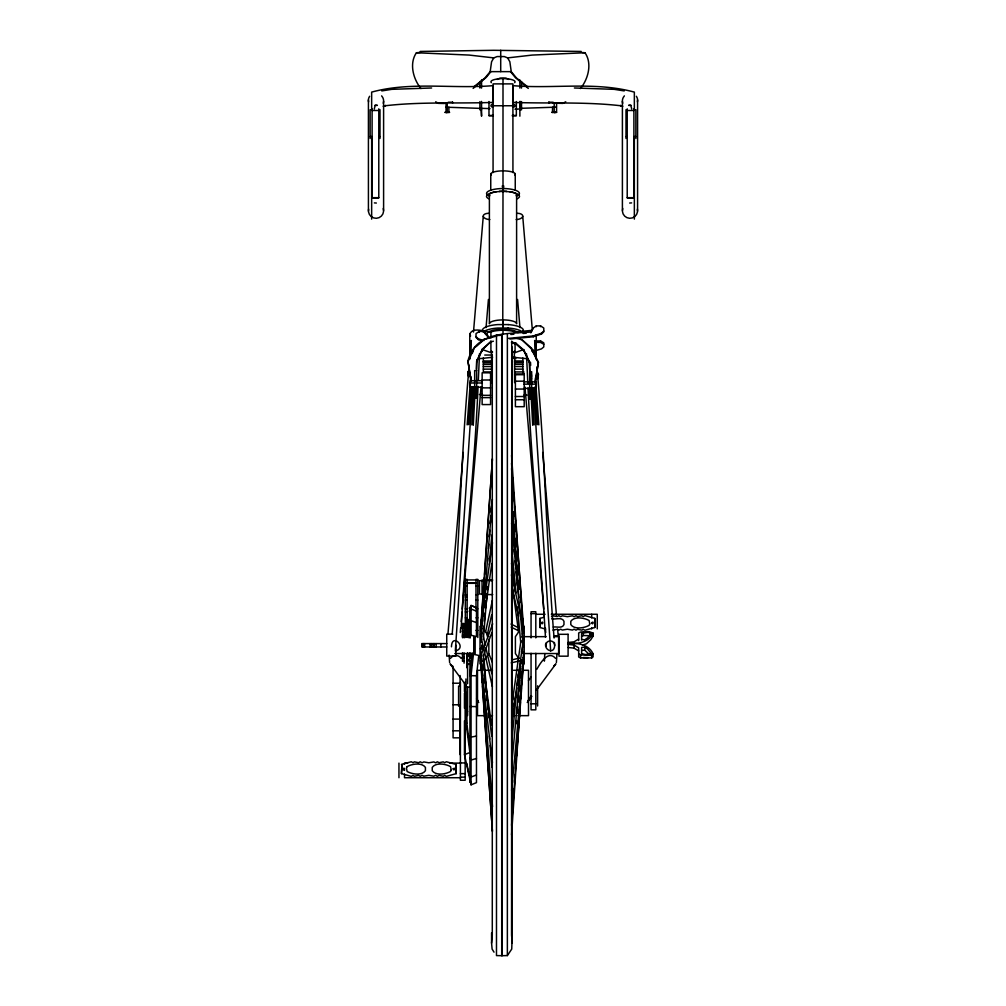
<?xml version="1.0" encoding="UTF-8"?>
<svg xmlns="http://www.w3.org/2000/svg" width="1006" height="1006" viewBox="0 0 1006 1006"><rect width="100%" height="100%" fill="white"/><g stroke="black" fill="none" stroke-linecap="round" stroke-linejoin="round"><path stroke-width="1.5" d="M469.94 637.15L471.097 635.239L476.467 636.572L476.467 607.712L471.097 605.486L469.94 608.24L470.028 611.208L469.148 611.208M470.192 626.549L470.192 624.676M469.148 608.19L470.028 608.19L470.192 616.942L469.94 608.265L471.097 605.524L476.467 607.75M516.606 194.862L516.606 323.769A13.443 3.848 0 0 0 512.62 321.04A13.656 3.911 0 0 0 493.38 321.04A13.443 3.848 0 0 0 489.394 323.769L489.394 194.862M503.755 185.959L503.075 191.417L499.353 191.555M535.519 353.446L535.984 343.851L536.211 358.564L536.236 335.589M512.708 102.411L512.884 87.22M503 191.203L502.761 329.327L507.074 329.465M478.051 386.392C474.694 467.136 465.338 547.503 461.188 628.222M478.328 380.155L479.522 353.622M546.082 646.091C545.089 638.596 556.393 639.715 554.545 646.82C553.237 654.566 543.567 649.423 545.868 643.111M473.26 425.312L475.297 387.763M476.328 368.988L476.831 359.595M471.801 424.859L474.027 387.31M472.644 387.084L455.341 650.957C467.865 648.053 451.832 632.032 451.455 646.82M472.82 351.346L470.783 351.484L470.318 340.808L469.764 358.476L470.016 343.851L470.481 353.446M544.812 653.611L544.334 661.093L544.447 659.647M556.984 653.573L556.381 662.577M480.78 630.837L484.376 577.633M484.59 574.501L492.424 458.711M489.394 537.166L489.608 534.035M490.35 523.082L490.551 519.951M491.079 512.129L491.506 505.867M517.411 712.864L517.612 709.746M518.14 701.937L518.555 695.687M518.857 690.996L519.586 680.069M519.8 676.937L520.53 665.997M520.731 662.879L520.945 659.76M511.564 834.93L520.391 702.138M520.605 699.007L521.334 688.079M521.636 683.388L522.265 674.02M522.579 669.33L522.994 663.08M468.645 424.633L471.261 387.096M480.793 626.675L492.387 459.729M487.608 561.31L487.822 558.192M488.476 548.836L488.803 544.145M489.344 536.349L489.771 530.112M490.211 523.862L490.752 516.065M491.079 511.388L491.72 502.019M512.243 782.995L512.469 779.876M516.367 723.679L516.581 720.548M517.122 712.751L517.562 706.501M517.889 701.823L520.819 659.672M511.576 825.373L523.61 652.077L521.36 651.863M452.235 633.554C459.667 544.259 460.798 454.586 469.249 365.392M467.149 424.859L470.758 376.433M472.506 352.993L472.745 349.874M483.647 630.599L483.999 625.933M484.351 621.255L484.93 613.459M485.395 607.222L485.86 600.984M518.404 701.107L518.643 697.975M519.234 690.154L519.586 685.463M520.177 677.642L520.643 671.392M512.519 809.176L512.871 804.486M513.588 795.105L514.053 788.842M514.531 782.593L515.122 774.771M515.588 768.509L516.304 759.128M516.531 755.996L523.61 662.137A1.647 0.78 5.8 0 1 523.46 662.464L522.479 662.728M480.83 642.457L492.387 499.265M483.333 639.464L486.979 594.32M487.357 589.654L487.608 586.548M489.369 564.756L491.758 535.179M469.777 359.167L471.361 340.493M447.959 633.906L463.301 452.474M473.486 332.043L483.27 216.29M460.27 632.535L460.673 627.845M461.201 621.582L461.993 612.201M462.257 609.083L481.031 387.033M486.049 327.616L488.426 299.461M512.268 932.939L511.74 949.073L507.364 955.587L501.717 955.7L501.717 334.508M511.74 341.135L511.564 935.152L512.268 943.1M494.009 952.154L492.11 949.073L491.582 943.1L492.286 935.152L492.286 355.043L484.741 355.043M512.394 757.505L520.63 668.5M521.07 663.822L521.36 660.691M511.614 790.502L523.321 664.023M512.167 737.612L516.908 687.953M517.197 684.847L517.65 680.194M517.939 677.088L518.241 673.982M476.467 675.818L478.781 655.434L473.436 654.29L472.204 655.635L469.94 675.592L476.467 675.818L476.467 782.63L471.072 784.831L464.47 754.638L464.47 720.849M473.436 654.29L471.072 675.064L471.072 784.831L469.84 778.707M482.339 613.409L480.755 627.354A1.647 1.459 10.8 0 1 480.73 626.336L481.421 625.782M485.307 607.398L486.024 601.198M486.376 598.092L486.904 593.452M474.203 86.466L484.967 77.978L490.174 71.64L491.569 61.756L493.795 57.895L497.115 56.562L504.308 56.562L507.628 57.895L532.187 55.078L584.989 52.74C592.421 63.491 588.196 79.009 580.487 88.553M480.617 626.625L492.475 542.636M484.326 616.389L484.766 613.283M485.433 608.617L491.796 563.511M512.28 702.188L520.957 640.533M511.652 723.025L523.585 638.244A1.647 1.446 10.8 0 0 523.46 637.314L521.674 636.924M535.167 382.054L538.411 362.198L531.407 348.063L522.064 339.852L514.959 337.865M535.167 382.846L538.411 362.198M537.845 377.225L538.411 374.169L537.015 371.667M537.845 378.658L538.411 374.169M469.764 358.476L469.764 334.067C473.197 326.359 484.867 332.093 490.915 331.993L492.588 331.427A15.48 3.81 0 0 1 503 330.245A15.48 3.81 0 0 1 513.412 331.427L515.085 331.993L531.696 330.37M485.521 632.17L492.387 600.381M487.055 636.006L491.632 614.817M374.282 109.063L375.163 105.303L377.388 105.353L375.125 105.353M512.381 701.107L513.412 696.592M519.31 670.952L520.354 666.425M513.513 706.287L515.94 695.737M522.529 667.091L523.233 664.073M519.964 102.801L519.876 109.805L521.523 109.805L521.523 101.568M492.387 830.478L480.604 660.301M480.73 656.214L492.663 623.821M483.22 656.05L491.896 632.497M469.94 611.698L471.097 608.995L476.467 611.183M493.393 341.223L490.475 341.965L482.364 349.082L476.655 361.028L476.655 398.011L474.669 398.011L474.669 370.56L476.655 370.56M476.655 361.82L482.364 349.874L490.475 341.965M369.617 96.274L368.774 97.997A7.256 6.778 59.7 0 0 368.598 101.845M469.94 623.054L471.097 620.702L476.467 622.601M470.921 380.142L467.916 361.028C475.41 331.402 506.546 333.904 530.816 332.043L533.105 328.119L536.311 325.894L540.574 325.894L543.781 328.031L543.781 331.829L541.467 334.03L533.268 336.759L509.916 339.047M467.916 361.82L474.933 346.894M468.482 376.546L467.916 372.044L469.324 369.542M467.916 373.478L469.324 370.975M532.35 330.22L530.816 332.835L530.816 332.043M527.785 701.232L531.03 695.875M578.676 640.621L578.676 632.988L580.575 632.007L589.026 631.617L593.075 633.088C588.762 642.671 577.431 644.079 568.088 643.589M593.075 633.088L593.075 636.144L590.761 639.766L586.485 643.752L582.449 645.135M420.458 52.4L416.434 52.74C409.002 63.491 413.227 79.009 420.936 88.553M535.418 335.979L536.035 335.048M521.699 661.307L521.51 661.583A1.647 1.572 17.3 0 0 521.385 662.589L521.674 663.168M565.737 101.795L562.756 103.392L553.137 103.153M624.374 95.872L623.242 97.532A7.256 6.778 -59.7 0 0 622.752 103.241M483.295 661.596L488.841 653.535L488.841 639.137M519.36 630.9L515.399 636.66L515.399 653.535L518.568 658.15M528.49 680.521L531.231 676.824M536.726 669.405C539.87 663.973 547.93 649.612 555.501 658.314M527.245 702.528L531.86 696.303M536.475 690.078L555.853 663.922L553.753 665.972M630.875 105.353L628.612 105.353L630.837 105.303L631.718 109.063M490.953 71.589L486.15 77.462L473.134 88.415M450.499 658.314C452.838 654.78 458.824 654.466 461.037 658.289M578.676 639.087L573.986 641.841L568.088 642.469M508.37 338.406L533.268 335.954L541.467 333.238L543.781 331.037M523.057 660.011L523.585 659.194A1.647 1.647 80.1 0 0 523.46 658.15L523.045 657.622M476.09 346.655L481.937 341.524M482.49 648.857L482.679 648.707A1.647 0.78 -5.8 0 0 482.792 648.204L480.73 648.254A1.647 0.78 -5.8 0 0 480.604 648.757L480.717 648.895M578.676 653.913L580.575 654.893L589.026 655.283L593.075 653.812C588.762 644.23 577.431 642.821 568.088 643.312M568.088 644.431L573.986 645.06L578.676 647.814L578.676 656.968L580.575 657.962L591.742 657.899L593.075 656.88L593.075 653.812M521.699 661.571L521.51 661.684A1.647 0.78 5.8 0 0 521.385 662.174L521.674 662.489M488.979 337.614L486.69 333.69L483.484 331.464L479.221 331.464L476.014 333.602L476.014 337.4L478.328 339.6L482.427 340.959M551.552 616.577L552.948 615.747L557.135 616.577L558.82 615.672L560.606 616.691L562.354 615.81L567.384 616.665L572.414 615.81L574.149 616.691L575.948 615.672L577.633 616.577L581.82 615.747L583.216 616.577L584.926 615.622L594.785 618.376L594.785 627.505L584.926 630.259L583.216 629.303L581.82 630.133L577.633 629.303L575.948 630.196L574.149 629.178L572.414 630.07L567.384 629.203L562.354 630.07L560.606 629.178L558.82 630.196L557.135 629.303L552.948 630.133M581.606 639.476L584.712 639.816L587.542 637.917L591.302 633.315L588.095 632.334L581.606 633.315L581.606 639.967M581.606 636.383L583.317 635.528L590.182 635.691L590.182 632.636M497.127 79.449L500.057 78.091L505.943 78.091L508.873 79.449M464.47 754.638L469.877 752.538L465.74 720.962L465.74 692.203M476.467 774.997L471.072 777.022L469.94 774.444M465.74 720.962L466.457 720.711L466.457 709.985M513.412 352.025L515.085 352.59L523.724 349.535M482.276 349.535L490.915 352.59L492.588 352.025M513.412 357.281L527.559 358.777M383.185 106.259L385.625 105.479L384.342 105.869C420.345 101.556 456.9 103.744 493.091 102.411M476.467 758.461L471.072 760.071L469.94 758.034M534.639 350.893L541.467 348.893L543.781 346.944L543.781 342.845L540.574 340.959L536.311 340.959L536.311 342.392L540.574 342.392L543.781 344.278M497.052 335.891L484.276 339.462L484.276 338.67M545.617 629.077L539.983 627.505L539.983 618.376L544.208 617.194M401.432 764.485L411.291 761.743L413.001 762.699L414.397 761.856L418.584 762.699L420.269 761.793L422.067 762.812L423.803 761.932L428.833 762.787L433.863 761.932L435.598 762.812L437.396 761.793L439.081 762.699L443.269 761.856L444.665 762.699L446.375 761.743L456.234 764.485L456.234 773.627L446.375 776.368L444.665 775.425L443.269 776.255L439.081 775.412L437.396 776.318L435.598 775.299L433.863 776.179L428.833 775.324L423.803 776.179L422.067 775.299L420.269 776.318L418.584 775.412L414.397 776.255L413.001 775.425L411.291 776.368L401.432 773.627L402.023 764.485L401.432 773.627M488.979 101.505L488.979 115.615L492.99 115.288M516.342 101.505L516.342 115.615L512.343 115.929M556.582 103.58L556.582 112.358L554.193 112.446L554.193 103.14M512.067 659.848L519.285 658.138M511.224 662.866L521.347 660.477A1.647 1.144 7.1 0 0 521.51 661.193L521.699 661.407M482.276 660.628L480.579 660.401M476.467 736.078L471.072 737.109L469.94 735.801M478.441 358.777L492.588 357.281M381.777 90.917L391.787 89.333L431.612 87.987M581.606 653.586L585.417 654.566L591.302 653.586L587.542 648.983L584.712 647.084L581.606 647.424L581.606 654.34M581.606 650.48L584.712 650.14L590.371 655.497M557.01 635.704L554.532 635.905M420.156 51.444L493.531 50.3L581.267 51.444M501.554 335.25L498.473 335.501L498.473 334.709M510.797 334.482L513.877 334.231M523.12 333.464L526.201 333.212M629.643 203.036L631.617 202.898M476.467 706.614L469.94 706.526M514.997 109.201L520.328 108.962L520.328 101.531M446.035 103.102L446.035 112.395L449.632 112.358L444.841 112.358L447.23 112.446L447.23 103.14M503.075 188.512L499.378 188.65A17.165 4.917 0 0 0 488.878 195.868M520.328 108.334L555.387 107.189L554.193 107.152M556.582 112.358L551.804 112.358L555.387 112.395L554.193 112.358M446.035 112.395L447.23 112.358M448.877 112.421L448.877 107.202M493.091 85.648C452.952 89.069 410.901 81.348 371.654 92.112L371.654 108.711M444.501 103.492L438.453 103.367L435.686 101.795M490.174 71.64L511.249 71.64L516.455 77.978L527.219 86.466M448.248 102.247L452.562 102.247M548.861 102.247L553.174 102.247M512.909 105.756L493.091 105.756L493.091 83.888L512.909 83.888L512.934 172.567M372.107 109.742L370.133 109.742L370.133 138.488M378.784 109.742L379.991 109.742L379.991 138.488M481.56 109.805L479.912 109.805L479.912 101.568M627.216 109.742L626.009 109.742L626.009 138.488M633.893 109.742L635.867 109.742L635.867 138.488M372.107 110.497L378.784 110.497M627.216 110.497L633.893 110.497M370.133 136.577L372.107 136.577M378.784 136.577L379.991 136.577M626.009 136.577L627.216 136.577M633.893 136.577L635.867 136.577M372.107 197.679L378.784 197.679M627.216 197.679L633.893 197.679M483.333 361.179L491.607 361.179M514.582 361.179L522.856 361.179M483.333 361.544L491.607 361.544M514.582 361.544L522.856 361.544M483.333 362.613L491.607 362.613M514.582 362.613L522.856 362.613M483.333 364.323L491.607 364.323M514.582 364.323L522.856 364.323M483.333 366.549L491.607 366.549M514.582 366.549L522.856 366.549M483.333 369.139L491.607 369.139M514.582 369.139L522.856 369.139M529.684 371.73L531.658 371.73L531.658 399.181L529.684 399.181L529.684 362.198L523.963 350.251L515.852 343.134L511.488 342.027M491.607 371.931L483.333 371.931L483.333 358.035M514.582 371.931L522.856 371.931M514.582 374.71L522.856 374.71L522.856 358.035M529.684 375.175L531.658 375.175M529.684 376.835L531.658 376.835M529.684 378.772L531.658 378.772M482.138 380.017L490.563 379.991M482.465 380.696L470.305 380.696L470.305 387.209L482.465 387.209M515.399 381.199L524.201 381.161M523.875 381.865L536.035 381.865L536.035 388.379L523.875 388.379M470.305 382.984L474.669 382.984M476.215 382.984L482.377 382.984M523.95 384.154L536.035 384.154M474.669 386.983L472.166 386.983L472.166 387.775L474.669 387.775M482.138 387.876L490.563 387.876M529.684 388.165L534.161 388.165L534.161 388.957L529.684 388.957M515.399 389.045L524.201 389.045M529.684 391.472L531.658 391.472M529.684 393.409L531.658 393.409M474.669 393.774L476.655 393.774M479.422 394.503L482.465 394.503M523.95 395.106L527.043 395.106M529.684 394.943L531.658 394.943M482.138 395.333L490.563 395.333M515.399 396.502L524.201 396.502M482.138 397.634L490.563 397.634M515.399 399.747L524.201 399.747M467.136 579.934L477.8 579.934M485.093 580.085L482.037 580.085L482.037 594.584M488.136 580.085L492.714 580.085M484.125 580.663L479.434 580.663L479.434 594.005L482.566 594.005M488.828 580.663L491.959 580.663M467.136 582.751L476.278 582.751M467.136 583.317L475.989 583.317M465.325 585.907L467.136 585.907M475.989 585.907L477.8 585.907M486.615 594.584L492.714 594.584M465.325 594.709L467.136 594.709M475.989 594.709L477.8 594.709M465.325 595.753L467.136 595.753M465.325 597.099L467.136 597.099M465.325 600.079L467.136 600.079M475.989 600.079L477.8 600.079M465.325 608.819L467.136 608.819M477.8 608.819L475.989 608.819L475.989 579.381L477.8 579.381L477.8 637.49M465.325 611.925L467.136 611.925M531.055 613.622L535.808 613.622M535.808 614.264L545.114 614.264M551.326 614.264L597.262 614.264L597.262 628.876M465.325 617.835L467.136 617.835M475.989 617.835L477.8 617.835M539.983 618.376L539.983 627.505M594.785 618.376L594.785 627.505M551.741 618.828C555.45 619.771 562.027 616.603 563.976 621.306L563.976 624.575C562.341 628.851 556.57 626.398 553.25 627.052M466.859 619.583L468.758 619.507L468.758 637.716M466.859 621.13L468.758 621.13M466.859 624.361L468.758 624.361M462.483 624.889L464.08 624.889M466.859 625.003L468.758 625.003M462.483 625.066L464.08 625.066M466.859 625.141L468.758 625.141M462.483 625.581L464.08 625.581M462.483 625.732L464.08 625.732M462.483 626.235L464.08 626.235M462.483 626.373L464.08 626.373M462.483 627.593L464.08 627.593M462.483 627.895L464.08 627.895M462.483 628.134L464.08 628.134M462.483 628.247L464.08 628.247M466.859 628.587L468.758 628.587M466.859 628.712L468.758 628.712M466.859 628.964L468.758 628.964M465.325 630.372L467.136 630.372M475.989 630.372L477.8 630.372M462.483 631.152L464.08 631.24M462.483 631.466L464.08 631.466M462.483 631.856L464.08 631.856M466.859 633.352L468.758 633.264M452.801 634.132L446.739 634.132L446.739 656.075L455.831 656.075L455.831 645.098M466.859 634.635L468.758 634.635M462.483 635.075L464.08 635.075M462.483 635.151L464.08 635.151M465.325 635.867L467.136 635.867M462.483 636.232L464.08 636.232M462.483 636.672L464.08 636.672M524.214 636.66L546.107 636.66M553.929 636.66L558.619 636.66L558.619 653.535L524.214 653.535M446.739 643.589L421.753 643.589L421.753 646.971L446.739 646.971M454.787 653.535L473.751 653.535L473.751 636.66M468.758 653.963L466.859 653.963L466.859 667.77M462.483 654.051L464.08 654.051M469.94 655.069L472.204 655.069M469.94 655.635L472.204 655.635M462.483 657.283L464.08 657.283M462.483 657.673L464.08 657.673M469.94 657.735L472.204 657.735M588.095 657.622L583.317 657.496M462.483 657.886L464.08 657.886M462.483 657.987L464.08 657.987M466.859 659.697L468.758 659.697M464.08 661.244L462.483 661.244L462.483 652.907M469.94 661.294L472.204 661.294M466.859 663.985L468.758 663.985M466.859 664.136L468.758 664.136M466.859 664.413L468.758 664.413M482 670.285L477.498 670.285L477.498 715.656L485.005 715.656M485.005 670.285L492.5 670.285M513.5 670.285L518.002 670.285M522.504 670.285L528.502 670.285L528.502 715.656L518.002 715.656M453.077 683.212L460.094 683.212M465.941 687.098L469.94 687.098M531.055 703.81L535.808 703.81M453.077 704.778L458.686 704.778M467.589 711.506L465.941 711.506L465.941 678.949M489.507 715.656L492.5 715.656M512.004 715.656L514.997 715.656M453.077 719.089L460.094 719.089M453.077 730.809L460.094 730.809M460.094 737.838L453.077 737.838L453.077 666.274M460.408 762.938L465.162 762.938M407.619 763.114L404.513 763.114L404.513 764.095M449.544 763.114L460.408 763.114M456.234 764.485L456.234 773.627M460.408 773.639L465.162 773.639M460.408 777.148L465.162 777.148M460.408 777.726L404.513 777.726L404.513 774.079M512.909 85.648C553.048 89.069 595.099 81.348 634.346 92.112L634.346 108.711M512.909 102.411C549.1 103.744 585.655 101.556 621.658 105.869L620.375 105.479L622.815 106.259M552.495 112.421L552.545 107.202M481.107 108.334L490.023 108.598M508.307 324.586L497.693 324.586A20.434 5.86 0 0 0 483.144 331.766M508.319 328.044L497.681 328.044A20.51 5.873 0 0 0 485.144 330.76M574.388 87.987L614.213 89.333L624.223 90.917M446.035 107.189L479.912 108.371M502.245 185.959L502.925 188.512L506.622 188.65A17.165 4.917 0 0 1 517.122 195.868M506.647 191.555L502.925 191.417L502.925 188.512M512.343 115.288L516.342 115.615M492.99 115.929L488.979 115.615M374.383 202.898L376.357 203.036M582.311 52.513L584.989 52.74M493.795 57.895L469.236 55.078L416.434 52.74M568.088 647.487L573.986 648.115L578.676 650.882M522.479 626.65L523.46 627.316A1.647 1.572 -17.3 0 1 523.61 627.983M512.934 358.073L515.852 358.727M511.488 342.82L515.852 343.926L523.963 351.044L529.684 362.99M531.696 350.956L535.217 351.484L535.682 340.808L536.236 358.476M476.014 336.608L478.328 338.808L483.798 340.619M482.276 633.478L480.73 634.057A1.647 1.572 -17.2 0 0 480.604 635.063L492.399 686.658M481.421 664.425L480.73 663.859M511.048 624.06L519.058 628.046M511.237 627.153L519.247 631.139M484.552 332.999L488.212 337.098M452.247 665.972L450.147 663.922L465.841 685.099M591.742 635.126L593.075 636.144M538.411 362.99L531.407 348.856L522.064 339.852M528.301 88.415L515.286 77.462L510.47 71.589M476.907 700.038L478.755 702.528M520.152 660.452L521.749 662.753M483.295 628.599L488.841 636.66M381.626 95.872L382.758 97.532A7.256 6.778 59.7 0 1 383.248 103.241M470.582 335.979L469.764 334.067M476.593 698.554L478.215 701.232M507.628 57.895L509.853 61.756L511.249 71.64M537.015 373.1L538.411 375.603M636.383 96.274L637.226 97.997A7.256 6.778 -59.7 0 1 637.402 101.845M488.828 653.686L492.299 662.212M511.425 574.866L523.573 627.643M512.381 589.088L518.618 616.238M483.144 635.767L485.232 644.871M485.923 647.902L491.821 673.706M466.784 763.378L469.236 775.639M467.916 372.044L468.771 376.646M467.916 361.028L471.173 380.884M484.326 673.819L491.582 725.137M480.617 663.57L481.27 668.236M481.711 671.354L482.377 676.019M511.526 563.171L515.537 592.672M512.72 588.799L518.643 632.271M466.457 720.711L470.192 749.156M483.383 665.796L483.748 668.915M484.477 675.152L491.594 735.977M480.755 662.866L492.437 762.686M511.601 523.019L523.472 647.185M512.306 554.143L516.015 592.936M517.348 606.907L520.756 642.608M519.637 585.643L519.913 588.762M520.63 596.571L521.196 602.82M521.624 607.511L522.34 615.307M522.617 618.439L523.472 627.807M512.117 528.075L512.683 534.312M513.11 539.002L513.538 543.68M514.104 549.93L514.531 554.62M515.097 560.858L515.525 565.548M516.091 571.798L516.518 576.476M517.084 582.726L517.373 585.844M534.639 340.493L536.223 359.167M536.877 366.939C545.265 457.114 546.56 547.767 554.092 638.018M522.73 216.29L532.249 328.912M542.699 452.474L556.444 615.144M557.638 629.215L558.167 635.478M517.574 299.461L519.951 327.616M523.648 371.39L523.912 374.521M524.969 387.033L543.743 609.083M544.007 612.201L544.271 615.332M545.327 627.845L545.73 632.535M484.087 660.087L488.111 709.884M488.363 713.003L488.74 717.668M491.632 753.456L491.884 756.575M449.619 662.577L449.116 655.082M511.576 468.507L523.497 626.499M512.268 507.753L518.165 585.97M483.308 654.629L486.137 692.216M486.376 695.347L486.728 700.038M489.444 736.052L489.683 739.184M490.148 745.446L491.808 767.377M480.579 648.593L492.487 806.737M533.255 349.874L533.494 352.993M535.355 377.992L538.851 424.859M554.407 642.482L554.62 645.462M545.453 637.163C540.725 554.004 532.023 471.122 528.012 387.951M534.739 387.096L537.355 424.633M511.551 463.175L512.092 470.971M512.519 477.209L513.06 485.005M513.588 492.802L514.129 500.598M514.569 506.835L515.21 516.191M515.537 520.869L516.292 531.784M516.606 536.462L517.361 547.377M517.587 550.496L518.341 561.411M518.555 564.529L519.31 575.445M519.624 580.122L520.278 589.478M520.592 594.156L521.133 601.953M521.573 608.202L522.001 614.44M522.642 623.795L522.856 626.914M512.632 511.727L517.046 575.671M517.373 580.349L517.801 586.586M483.358 663.847L483.785 670.097M484.414 679.49L484.628 682.621M481.107 664.061L481.421 668.751M481.635 671.882L482.377 682.835M482.578 685.966L492.424 831.497M511.564 455.278L523.409 633.365M513.047 511.714L513.563 519.536M513.877 524.214L514.607 535.154M514.808 538.273L518.756 597.639M533.457 388.643L550.659 650.957M530.489 362.273L530.678 365.404M532.061 388.869L534.199 424.859M529.244 361.154L530.439 383.072M530.778 389.322L532.74 425.312M526.478 353.622L527.81 383.273M471.185 608.467L471.097 605.524L471.097 635.239M503 319.908L503.239 329.327L498.926 329.465A15.656 4.489 0 0 0 487.759 332.634M493.116 87.22L493.292 102.411M637.578 99.896L637.578 211.097M634.346 138.79L634.346 219.132M633.893 108.837L633.893 197.88L627.216 197.88L627.216 108.837M622.4 101.342L622.4 210.417M591.704 614.264L591.704 617.923M591.704 627.895L591.704 628.876M591.742 654.831L591.742 657.899M584.712 647.084L584.712 650.14M583.317 632.472L583.317 635.528M580.575 654.893L580.575 657.962M573.986 645.06L573.986 648.115M548.861 101.996L548.861 103.153M541.467 333.238L541.467 334.03M540.574 325.894L540.574 326.686M540.574 340.959L540.574 342.392M537.619 685.815L537.619 705.986M536.311 325.894L536.311 326.686M535.808 637.892L535.808 611.736L531.055 611.736L531.055 637.892M535.808 653.296L535.808 709.834L531.055 709.834L531.055 653.296M533.105 328.119L533.105 328.912M533.268 335.954L533.268 336.759M531.407 348.063L531.407 348.856M524.214 626.298L524.214 663.91M523.963 350.251L523.963 351.044M522.542 633.101L522.542 635.704M522.542 647.537L522.542 652.995M521.523 81.524L521.523 88.075M520.177 580.085L520.177 589.063M519.876 79.952L519.876 88.075M519.876 101.417L519.876 116.18M515.852 343.134L515.852 343.926M515.248 174.113L515.248 190.36M515.085 343.763L515.085 352.59M514.582 356.464L514.582 382.67M514.343 351.081L514.343 356.979M512.268 347.108L512.268 357.256M511.953 355.043L511.953 935.152M507.364 334.621L507.364 955.587M491.33 82.655A12.085 3.207 0 0 1 503 78.619L503 187.103M503 329.138L503 334.394M502.132 334.508L502.132 955.7L496.486 955.587L496.486 334.621M500.711 50.3L500.711 71.64M493.066 105.668L493.066 172.567M491.657 351.081L491.657 356.979M491.607 356.464L491.607 382.67M491.582 932.939L491.582 943.1M490.915 331.993L490.915 337.878M490.915 340.82L490.915 352.59M490.752 174.113L490.752 190.36M486.69 333.69L486.69 334.482M483.484 331.464L483.484 332.257M482.364 349.082L482.276 351.182M481.56 79.952L481.56 88.075M481.56 101.417L481.56 116.18L481.107 109.654M481.698 631.806L481.698 634.396M481.698 645.098L481.698 648.757M481.698 658.402L481.698 661.382M479.912 81.524L479.912 88.075M480.025 626.298L480.025 663.91M479.221 331.464L479.221 332.257M478.328 338.808L478.328 339.6M475.159 636.66L475.159 653.535M472.204 653.032L472.204 664.765M470.192 613.949L470.192 637.766M469.94 608.24L469.94 637.804M469.94 652.63L469.94 782.215M467.589 652.63L467.589 683.715M467.589 687.098L467.589 715.53M467.136 637.49L467.136 579.381L465.325 579.381L465.325 637.49M466.859 619.507L466.859 637.364M466.709 713.883L466.709 723.528M465.162 682.156L465.162 780.254L460.408 780.254L460.408 682.156M464.47 683.087L464.47 691.575M464.47 693.109L464.47 708.237M464.08 637.917L464.08 623.519L462.483 623.519L462.483 637.779M464.08 652.907L464.08 663.168M460.094 675.516L460.094 686.293M460.094 705.294L460.094 754.638M458.598 686.004L458.598 706.187M452.562 101.996L452.562 103.153M440.842 643.589L440.842 646.971M436.151 643.589L436.151 646.971M434.252 643.589L434.252 646.971M433.221 643.589L433.221 646.971M431.499 643.589L431.499 646.971M430.103 643.589L430.103 646.971M424.633 643.589L424.633 646.971M423.513 643.589L423.513 646.971M423.086 643.589L423.086 646.971M404.513 768.534L404.513 770.42M398.954 763.114L398.954 777.726M383.6 101.342L383.6 210.417M378.784 108.837L378.784 197.88L372.107 197.88L372.107 108.837M371.654 138.79L371.654 219.132M368.422 99.896L368.422 211.097M496.197 191.681A13.656 3.634 0 0 0 493.38 192.247A13.443 3.571 0 0 0 489.859 195.717M499.479 191.316A13.656 3.634 0 0 1 506.496 191.316M509.778 191.681A13.656 3.634 0 0 1 512.595 192.247A13.443 3.571 0 0 1 516.141 195.717M508.08 324.586A20.434 5.86 0 0 1 522.617 331.766M508.093 328.031A20.51 5.873 0 0 1 520.63 330.76M506.848 329.465A15.656 4.489 0 0 1 518.015 332.634M491.167 174.956A12.248 3.257 0 0 1 503 170.869A12.248 3.257 0 0 1 514.833 174.956M493.405 106.359A9.934 2.641 0 0 1 493.405 104.989M512.595 104.989A9.934 2.641 0 0 1 512.595 106.359M513.462 104.058A12.085 3.207 0 0 1 513.462 107.265M492.538 107.265A12.085 3.207 0 0 1 492.538 104.058M503 78.619A12.085 3.207 0 0 1 514.67 82.655M637.402 209.135A7.595 7.545 0 0 1 629.643 218.289A7.595 7.545 0 0 1 622.752 208.468M517.159 198.786A17.24 4.942 0 0 0 519.498 196.321L518.895 195.038A17.24 4.942 0 0 0 506.659 191.53M516.191 219.547A6.174 3.156 -4.8 0 0 520.618 218.528L521.686 217.862A5.973 3.043 -4.8 0 0 521.271 214.14L520.089 213.674A6.174 3.156 -4.8 0 0 517.109 213.335M383.248 208.468A7.595 7.545 0 0 1 376.357 218.289A7.595 7.545 0 0 1 368.598 209.135M488.841 198.786A17.24 4.942 0 0 1 486.502 196.321L487.105 195.038A17.24 4.942 0 0 1 499.341 191.53M489.809 219.547A6.174 3.156 4.8 0 1 485.382 218.528L484.314 217.862A5.973 3.043 4.8 0 1 484.729 214.14L485.911 213.674A6.174 3.156 4.8 0 1 488.891 213.335M402.752 768.823C403.871 772.306 405.468 766.358 402.752 768.823M453.153 768.823C454.272 772.306 455.856 766.358 453.153 768.823M541.303 622.701C542.423 626.197 544.02 620.237 541.303 622.701M591.691 622.701C592.811 626.197 594.408 620.237 591.691 622.701M407.103 766.635L406.462 768.144L407.103 771.476C411.894 774.28 421.929 775.852 425.425 770.697L425.425 767.415C421.929 762.259 411.894 763.831 407.103 766.635M451.204 769.98L450.562 771.476C445.759 774.28 435.736 775.852 432.24 770.697L432.24 767.415C435.736 762.259 445.759 763.831 450.562 766.635L451.204 769.98M589.755 623.858L589.114 625.355C584.31 628.159 574.288 629.731 570.792 624.575L570.792 621.306C574.288 616.15 584.31 617.709 589.114 620.513L589.755 623.858M490.563 372.811L482.138 372.811L482.138 404.575L490.563 404.575L490.563 372.811M524.201 373.981L515.399 373.981L515.399 406.688L524.201 406.688L524.201 373.981M568.088 634.308L558.984 634.308L558.984 656.176L568.088 656.176L568.088 634.308M468.758 655.786L466.859 655.786L468.758 655.862M468.758 660.426L466.859 660.426L468.758 660.54"/></g></svg>
